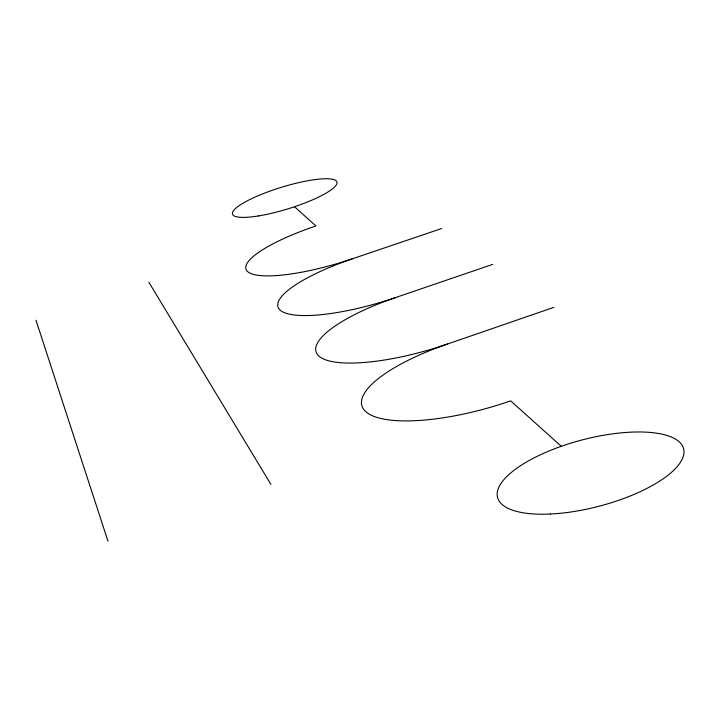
<?xml version="1.0" encoding="UTF-8"?>
<svg xmlns="http://www.w3.org/2000/svg" width="720" height="720" viewBox="0 0 720 720"><rect width="100%" height="100%" fill="white"/><g stroke="black" fill="none" stroke-linecap="round" stroke-linejoin="round"><path stroke-width="1.08" d="M492.705 264.375L395.631 297.54A109.44 29.997 -16.3 0 0 318.861 356.022A109.44 29.997 -16.3 0 0 447.417 344.043L553.869 307.35M294.534 206.748L315.927 225.963A91.8 21.195 -16.8 0 0 247.671 271.611A91.8 21.195 -16.8 0 0 352.467 258.777L441.684 228.519M561.276 446.301L510.678 400.86A121.131 36.603 -15.8 0 1 365.823 411.696A121.131 36.603 -15.8 0 1 447.417 344.043M148.869 282.249L270.927 484.425M36 320.274L107.982 541.215M395.631 297.54A99.837 25.029 -16.6 0 1 280.143 310.122A99.837 25.029 -16.6 0 1 352.467 258.777M258.381 215.946A54.603 11.259 -17.1 0 0 337.014 182.817A54.603 11.259 -17.1 0 0 258.732 195.48A54.603 11.259 -17.1 0 0 258.381 215.946M550.386 514.017A96.165 34.218 -14.7 0 0 683.712 449.172A96.165 34.218 -14.7 0 0 537.633 456.093A96.165 34.218 -14.7 0 0 550.386 514.017"/></g></svg>
